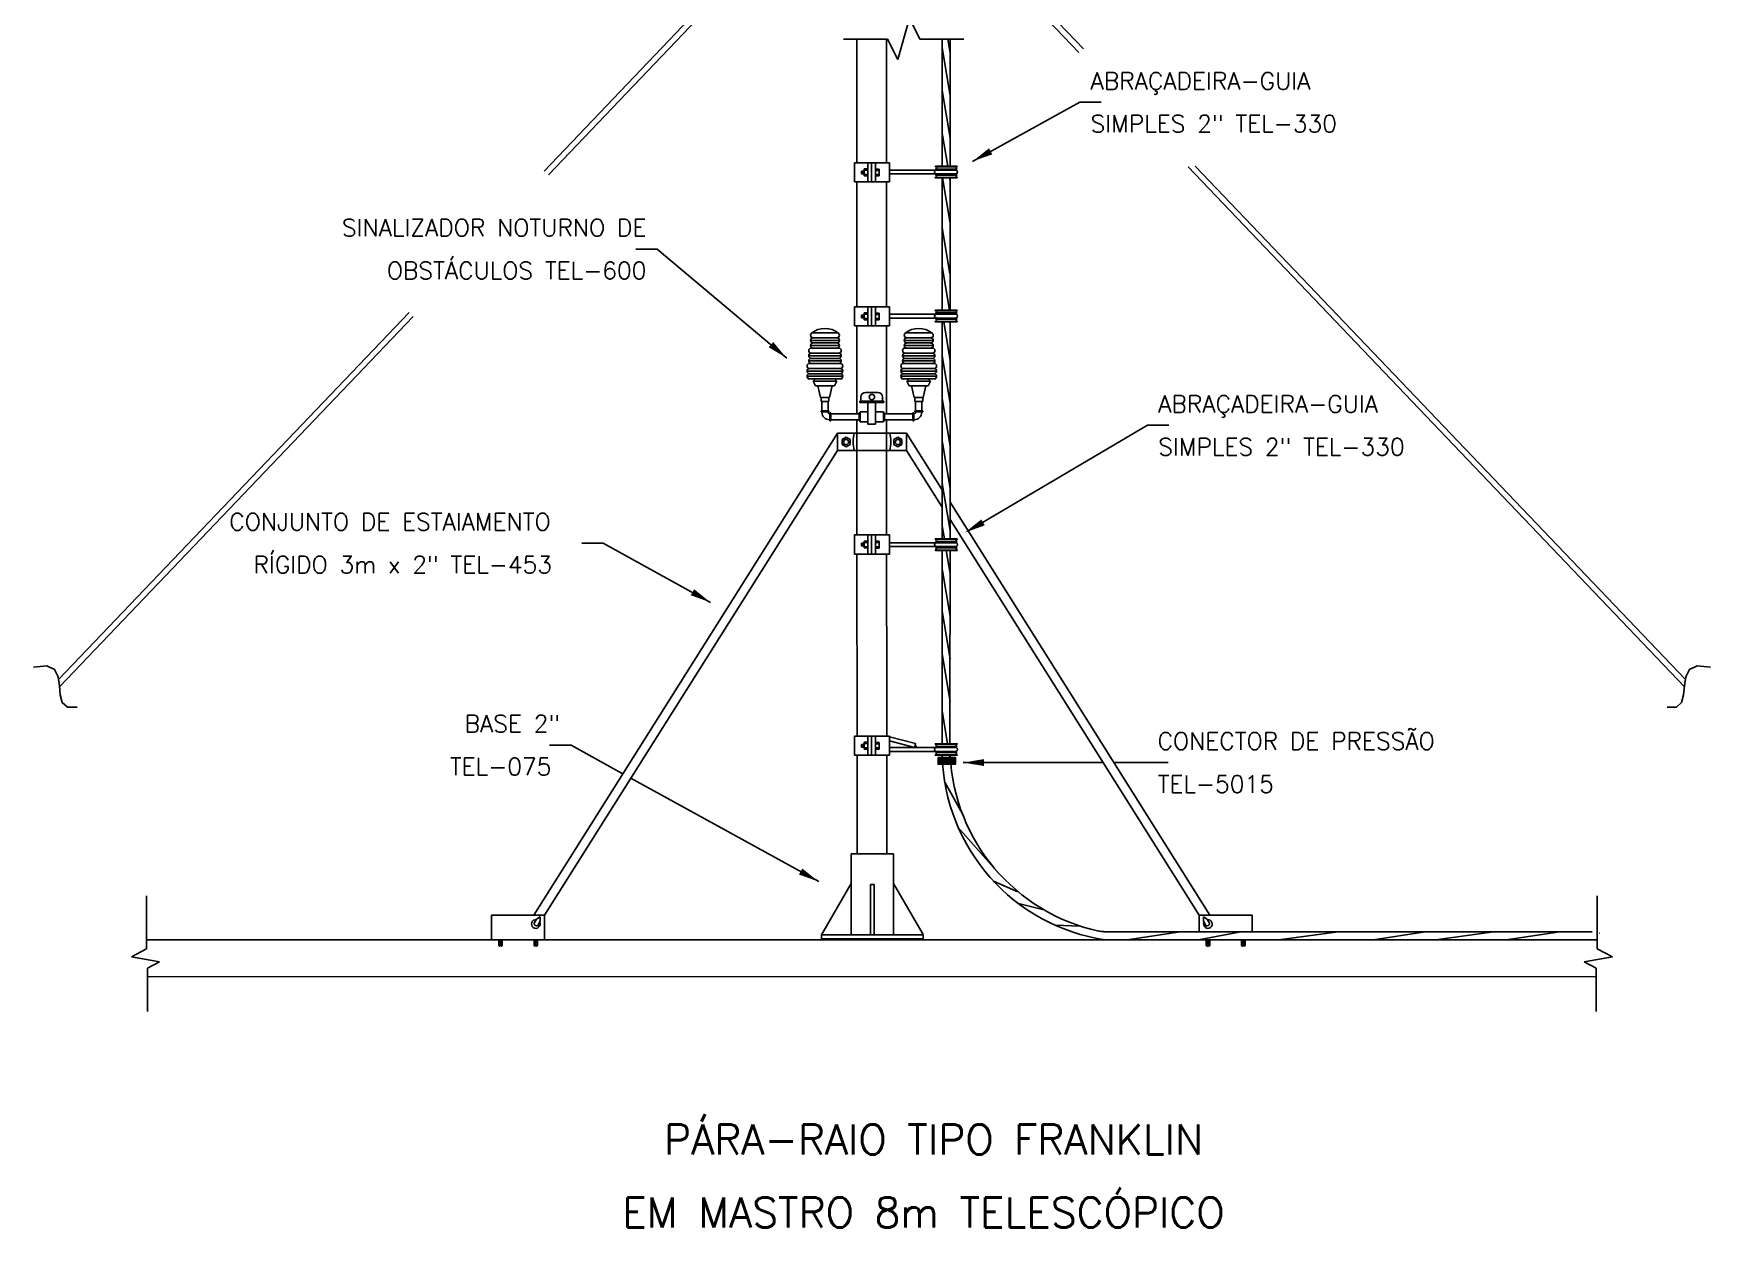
# Model space of a CAD drawing. Header units: millimetres. Extents: x -6197.3 to -6177.7, y -4738.3 to -4715.2.
# Drawn here: x -6197.28 to -6177.73, y -4738.25 to -4724.34 of the extents above; entities that cross this region are included whole.
import ezdxf
from ezdxf.enums import TextEntityAlignment as Align

# ---------------------------------------------------------------- set-up
doc = ezdxf.new("R2010")
doc.units = ezdxf.units.MM
doc.header["$LTSCALE"] = 10
doc.layers.add('Termotécnica', color=7, linetype='Continuous')
doc.styles.add('r140', font='romans.shx')
doc.styles.add('r80', font='romans.shx')

# ---------------------------------------------------------------- blocks, each defined once
blk = doc.blocks.new('*X11')
at = {"color": 0, "linetype": 'ByBlock'}
for p, q in [((387.028, 152.597), (387.028, 152.67)), ((387.041, 152.597), (387.041, 152.67)), ((387.053, 152.597), (387.053, 152.67)), ((387.066, 152.597), (387.066, 152.67)), ((387.078, 152.597), (387.078, 152.67))]:
    blk.add_line(p, q, dxfattribs=at)
blk = doc.blocks.new('*X10')
at = {"color": 0, "linetype": 'ByBlock'}
for p, q in [((387.028, 152.597), (387.028, 152.67)), ((387.041, 152.597), (387.041, 152.67)), ((387.053, 152.597), (387.053, 152.67)), ((387.066, 152.597), (387.066, 152.67)), ((387.078, 152.597), (387.078, 152.67))]:
    blk.add_line(p, q, dxfattribs=at)
blk = doc.blocks.new('*X8')
at = {"color": 0}
for p, q in [((181.767, 175.738), (181.784, 175.755)), ((181.767, 175.72), (181.785, 175.738)), ((181.767, 175.703), (181.786, 175.722)), ((181.768, 175.757), (181.773, 175.762)), ((181.775, 175.693), (181.785, 175.703))]:
    blk.add_line(p, q, dxfattribs=at)
blk = doc.blocks.new('*X7')
at = {"color": 0}
for p, q in [((181.767, 175.738), (181.784, 175.755)), ((181.767, 175.72), (181.785, 175.738)), ((181.767, 175.703), (181.786, 175.722)), ((181.768, 175.757), (181.773, 175.762)), ((181.775, 175.693), (181.785, 175.703))]:
    blk.add_line(p, q, dxfattribs=at)
blk = doc.blocks.new('*X5')
at = {"color": 0}
for p, q in [((181.767, 175.738), (181.784, 175.755)), ((181.767, 175.72), (181.785, 175.738)), ((181.767, 175.703), (181.786, 175.722)), ((181.768, 175.757), (181.773, 175.762)), ((181.775, 175.693), (181.785, 175.703))]:
    blk.add_line(p, q, dxfattribs=at)
blk = doc.blocks.new('*X4')
at = {"color": 0}
for p, q in [((181.767, 175.738), (181.784, 175.755)), ((181.767, 175.72), (181.785, 175.738)), ((181.767, 175.703), (181.786, 175.722)), ((181.768, 175.757), (181.773, 175.762)), ((181.775, 175.693), (181.785, 175.703))]:
    blk.add_line(p, q, dxfattribs=at)
blk = doc.blocks.new('*X3')
at = {"color": 0, "linetype": 'ByBlock'}
for p, q in [((387.028, 152.597), (387.028, 152.67)), ((387.041, 152.597), (387.041, 152.67)), ((387.053, 152.597), (387.053, 152.67)), ((387.066, 152.597), (387.066, 152.67)), ((387.078, 152.597), (387.078, 152.67))]:
    blk.add_line(p, q, dxfattribs=at)
blk = doc.blocks.new('*X1')
at = {"color": 0, "linetype": 'ByBlock'}
for p, q in [((387.028, 152.597), (387.028, 152.67)), ((387.041, 152.597), (387.041, 152.67)), ((387.053, 152.597), (387.053, 152.67)), ((387.066, 152.597), (387.066, 152.67)), ((387.078, 152.597), (387.078, 152.67))]:
    blk.add_line(p, q, dxfattribs=at)

msp = doc.modelspace()

# ---------------------------------------------------------------- linework, layer by layer
at = {"layer": 'Termotécnica', "color": 1}
for p, q in [((-6187.911, -4722.365), (-6191.33, -4725.944)), ((-6187.911, -4722.461), (-6191.279, -4725.987)), ((-6186.596, -4722.897), (-6185.044, -4724.521)), ((-6186.596, -4722.994), (-6185.097, -4724.563)), ((-6187.207, -4724.644), (-6187.072, -4724.162)), ((-6186.95, -4724.406), (-6187.072, -4724.162)), ((-6187.84, -4724.406), (-6187.326, -4724.406)), ((-6187.326, -4724.406), (-6187.207, -4724.644)), ((-6186.436, -4724.406), (-6186.95, -4724.406)), ((-6183.824, -4725.895), (-6178.038, -4731.952)), ((-6183.739, -4725.888), (-6178.025, -4731.868)), ((-6192.904, -4727.592), (-6196.99, -4731.868)), ((-6192.856, -4727.637), (-6196.978, -4731.952))]:
    msp.add_line(p, q, dxfattribs=at)
at = {"layer": 'Termotécnica', "color": 3, "linetype": 'ByBlock', "ltscale": 5}
for p, q in [((-6187.683, -4724.406), (-6187.683, -4725.847)), ((-6187.338, -4724.406), (-6187.337, -4725.847)), ((-6187.683, -4726.071), (-6187.683, -4727.525)), ((-6187.337, -4726.071), (-6187.337, -4727.525)), ((-6187.683, -4727.749), (-6187.683, -4728.771)), ((-6187.337, -4727.748), (-6187.337, -4728.771)), ((-6187.683, -4728.842), (-6187.683, -4730.183)), ((-6187.337, -4728.842), (-6187.337, -4730.183)), ((-6187.337, -4730.003), (-6187.337, -4730.14)), ((-6187.683, -4730.407), (-6187.682, -4732.527)), ((-6187.337, -4730.407), (-6187.337, -4730.454)), ((-6187.337, -4730.407), (-6187.336, -4732.09)), ((-6187.336, -4732.09), (-6187.336, -4732.527)), ((-6187.682, -4732.75), (-6187.682, -4733.899)), ((-6187.336, -4732.75), (-6187.335, -4733.899))]:
    msp.add_line(p, q, dxfattribs=at)
at = {"layer": 'Termotécnica', "color": 2, "linetype": 'ByBlock', "ltscale": 5}
for p, q in [((-6186.688, -4724.406), (-6186.688, -4725.888)), ((-6186.688, -4726.022), (-6186.688, -4727.566)), ((-6186.688, -4727.7), (-6186.688, -4728.188)), ((-6184.807, -4734.806), (-6179.112, -4734.806))]:
    msp.add_line(p, q, dxfattribs=at)
at = {"layer": 'Termotécnica', "color": 1, "ltscale": 5}
for p, q in [((-6186.624, -4724.406), (-6186.598, -4724.565)), ((-6186.688, -4724.509), (-6186.598, -4725.062)), ((-6186.688, -4725.006), (-6186.598, -4725.558)), ((-6186.688, -4725.502), (-6186.625, -4725.888)), ((-6187.629, -4725.944), (-6187.63, -4725.976)), ((-6187.63, -4725.976), (-6187.63, -4725.944)), ((-6187.63, -4725.944), (-6187.605, -4725.944)), ((-6187.63, -4725.976), (-6187.597, -4725.976)), ((-6187.597, -4725.976), (-6187.63, -4725.976)), ((-6187.597, -4725.944), (-6187.629, -4725.944)), ((-6187.624, -4725.944), (-6187.624, -4725.976)), ((-6187.618, -4725.944), (-6187.618, -4725.976)), ((-6187.613, -4725.944), (-6187.613, -4725.976)), ((-6187.607, -4725.944), (-6187.607, -4725.976)), ((-6187.605, -4725.944), (-6187.597, -4725.944)), ((-6187.603, -4725.944), (-6187.603, -4725.976)), ((-6187.603, -4725.944), (-6187.603, -4725.976)), ((-6187.559, -4725.919), (-6187.597, -4725.919)), ((-6187.597, -4725.919), (-6187.597, -4725.999)), ((-6187.558, -4725.935), (-6187.597, -4725.935)), ((-6187.558, -4725.984), (-6187.597, -4725.984)), ((-6187.558, -4725.984), (-6187.597, -4725.984)), ((-6187.597, -4725.999), (-6187.558, -4725.999)), ((-6187.468, -4725.921), (-6187.426, -4725.921)), ((-6187.468, -4725.921), (-6187.426, -4725.921)), ((-6187.426, -4725.936), (-6187.468, -4725.936)), ((-6187.468, -4725.936), (-6187.426, -4725.936)), ((-6187.426, -4725.984), (-6187.468, -4725.984)), ((-6187.468, -4725.984), (-6187.426, -4725.984)), ((-6187.426, -4726), (-6187.468, -4726)), ((-6187.426, -4726), (-6187.468, -4726)), ((-6187.426, -4725.921), (-6187.426, -4726)), ((-6187.426, -4725.921), (-6187.426, -4726)), ((-6186.767, -4725.893), (-6186.517, -4725.893)), ((-6186.767, -4726.018), (-6186.517, -4726.018)), ((-6186.684, -4726.022), (-6186.598, -4726.55)), ((-6186.603, -4726.022), (-6186.598, -4726.054)), ((-6186.688, -4726.607), (-6186.601, -4727.136)), ((-6186.688, -4727.054), (-6186.604, -4727.566)), ((-6186.767, -4727.571), (-6186.517, -4727.571)), ((-6187.63, -4727.621), (-6187.605, -4727.621)), ((-6187.63, -4727.654), (-6187.63, -4727.621)), ((-6187.629, -4727.621), (-6187.63, -4727.654)), ((-6187.597, -4727.654), (-6187.63, -4727.654)), ((-6187.63, -4727.654), (-6187.597, -4727.654)), ((-6187.597, -4727.621), (-6187.629, -4727.621)), ((-6187.624, -4727.621), (-6187.624, -4727.654)), ((-6187.618, -4727.621), (-6187.618, -4727.654)), ((-6187.613, -4727.621), (-6187.613, -4727.654)), ((-6187.607, -4727.621), (-6187.607, -4727.654)), ((-6187.605, -4727.621), (-6187.597, -4727.621)), ((-6187.603, -4727.622), (-6187.603, -4727.654)), ((-6187.603, -4727.622), (-6187.603, -4727.654)), ((-6187.597, -4727.597), (-6187.597, -4727.677)), ((-6187.559, -4727.597), (-6187.597, -4727.597)), ((-6187.558, -4727.613), (-6187.597, -4727.613)), ((-6187.558, -4727.661), (-6187.597, -4727.661)), ((-6187.558, -4727.661), (-6187.597, -4727.661)), ((-6187.597, -4727.677), (-6187.558, -4727.677)), ((-6187.468, -4727.598), (-6187.426, -4727.598)), ((-6187.468, -4727.598), (-6187.426, -4727.598)), ((-6187.468, -4727.614), (-6187.426, -4727.614)), ((-6187.426, -4727.614), (-6187.468, -4727.614)), ((-6187.468, -4727.662), (-6187.426, -4727.662)), ((-6187.426, -4727.662), (-6187.468, -4727.662)), ((-6187.426, -4727.678), (-6187.468, -4727.678)), ((-6187.426, -4727.678), (-6187.468, -4727.678)), ((-6187.426, -4727.598), (-6187.426, -4727.678)), ((-6187.426, -4727.598), (-6187.426, -4727.678)), ((-6186.767, -4727.696), (-6186.517, -4727.696)), ((-6186.672, -4727.7), (-6186.598, -4728.152)), ((-6187.886, -4727.917), (-6188.225, -4727.917)), ((-6188.195, -4727.827), (-6187.916, -4727.827)), ((-6188.195, -4727.887), (-6187.916, -4727.887)), ((-6188.195, -4727.946), (-6187.916, -4727.946)), ((-6187.132, -4727.917), (-6186.794, -4727.917)), ((-6186.824, -4727.828), (-6187.102, -4727.828)), ((-6186.824, -4727.887), (-6187.102, -4727.887)), ((-6186.824, -4727.947), (-6187.102, -4727.947)), ((-6187.867, -4728.096), (-6188.245, -4728.096)), ((-6187.867, -4728.155), (-6188.245, -4728.155)), ((-6187.886, -4727.976), (-6188.225, -4727.976)), ((-6188.215, -4728.006), (-6187.896, -4728.006)), ((-6188.215, -4728.066), (-6187.896, -4728.066)), ((-6188.215, -4728.126), (-6187.896, -4728.126)), ((-6187.152, -4728.096), (-6186.774, -4728.096)), ((-6187.152, -4728.156), (-6186.774, -4728.156)), ((-6187.132, -4727.977), (-6186.794, -4727.977)), ((-6186.804, -4728.006), (-6187.122, -4728.006)), ((-6186.804, -4728.066), (-6187.122, -4728.066)), ((-6186.804, -4728.126), (-6187.122, -4728.126)), ((-6186.688, -4728.096), (-6186.598, -4728.648)), ((-6187.847, -4728.275), (-6188.265, -4728.275)), ((-6187.847, -4728.334), (-6188.265, -4728.334)), ((-6188.235, -4728.185), (-6187.877, -4728.185)), ((-6188.235, -4728.245), (-6187.877, -4728.245)), ((-6188.235, -4728.305), (-6187.877, -4728.305)), ((-6187.172, -4728.275), (-6186.755, -4728.275)), ((-6187.172, -4728.334), (-6186.755, -4728.334)), ((-6186.784, -4728.185), (-6187.142, -4728.185)), ((-6186.784, -4728.245), (-6187.142, -4728.245)), ((-6186.784, -4728.305), (-6187.142, -4728.305)), ((-6186.688, -4728.592), (-6186.598, -4729.144)), ((-6186.688, -4729.088), (-6186.598, -4729.64)), ((-6186.688, -4729.584), (-6186.598, -4730.133)), ((-6186.689, -4730.077), (-6186.664, -4730.229)), ((-6187.63, -4730.28), (-6187.605, -4730.28)), ((-6187.63, -4730.312), (-6187.63, -4730.28)), ((-6187.629, -4730.28), (-6187.63, -4730.312)), ((-6187.597, -4730.28), (-6187.629, -4730.28)), ((-6187.624, -4730.28), (-6187.624, -4730.312)), ((-6187.618, -4730.28), (-6187.618, -4730.312)), ((-6187.613, -4730.28), (-6187.613, -4730.312)), ((-6187.607, -4730.28), (-6187.607, -4730.312)), ((-6187.605, -4730.28), (-6187.597, -4730.28)), ((-6187.603, -4730.28), (-6187.603, -4730.312)), ((-6187.603, -4730.28), (-6187.603, -4730.312)), ((-6187.597, -4730.255), (-6187.597, -4730.335)), ((-6187.559, -4730.256), (-6187.597, -4730.256)), ((-6187.558, -4730.271), (-6187.597, -4730.271)), ((-6187.468, -4730.257), (-6187.426, -4730.257)), ((-6187.468, -4730.257), (-6187.426, -4730.257)), ((-6187.468, -4730.272), (-6187.426, -4730.272)), ((-6187.426, -4730.272), (-6187.468, -4730.272)), ((-6187.426, -4730.257), (-6187.426, -4730.336)), ((-6187.426, -4730.257), (-6187.426, -4730.336)), ((-6186.767, -4730.234), (-6186.517, -4730.234)), ((-6187.597, -4730.312), (-6187.63, -4730.312)), ((-6187.63, -4730.312), (-6187.597, -4730.312)), ((-6187.558, -4730.32), (-6187.597, -4730.32)), ((-6187.558, -4730.32), (-6187.597, -4730.32)), ((-6187.597, -4730.335), (-6187.558, -4730.335)), ((-6187.468, -4730.32), (-6187.426, -4730.32)), ((-6187.426, -4730.32), (-6187.468, -4730.32)), ((-6187.426, -4730.336), (-6187.468, -4730.336)), ((-6187.426, -4730.336), (-6187.468, -4730.336)), ((-6186.767, -4730.359), (-6186.517, -4730.359)), ((-6186.642, -4730.363), (-6186.598, -4730.633)), ((-6186.688, -4730.577), (-6186.598, -4731.129)), ((-6186.688, -4731.073), (-6186.598, -4731.625)), ((-6186.688, -4731.569), (-6186.598, -4732.122)), ((-6186.689, -4732.231), (-6186.626, -4732.616)), ((-6187.629, -4732.623), (-6187.63, -4732.656)), ((-6187.63, -4732.656), (-6187.63, -4732.623)), ((-6187.63, -4732.623), (-6187.605, -4732.623)), ((-6187.597, -4732.623), (-6187.629, -4732.623)), ((-6187.624, -4732.623), (-6187.624, -4732.656)), ((-6187.618, -4732.623), (-6187.618, -4732.656)), ((-6187.613, -4732.623), (-6187.613, -4732.656)), ((-6187.607, -4732.623), (-6187.607, -4732.656)), ((-6187.605, -4732.623), (-6187.597, -4732.623)), ((-6187.603, -4732.623), (-6187.603, -4732.656)), ((-6187.603, -4732.623), (-6187.603, -4732.656)), ((-6187.559, -4732.599), (-6187.597, -4732.599)), ((-6187.597, -4732.599), (-6187.597, -4732.679)), ((-6187.558, -4732.614), (-6187.597, -4732.614)), ((-6187.468, -4732.6), (-6187.426, -4732.6)), ((-6187.468, -4732.6), (-6187.426, -4732.6)), ((-6187.426, -4732.616), (-6187.468, -4732.616)), ((-6187.468, -4732.616), (-6187.426, -4732.616)), ((-6187.426, -4732.6), (-6187.426, -4732.679)), ((-6187.426, -4732.6), (-6187.426, -4732.679)), ((-6186.767, -4732.621), (-6186.517, -4732.621)), ((-6187.63, -4732.656), (-6187.597, -4732.656)), ((-6187.597, -4732.656), (-6187.63, -4732.656)), ((-6187.558, -4732.663), (-6187.597, -4732.663)), ((-6187.558, -4732.663), (-6187.597, -4732.663)), ((-6187.597, -4732.679), (-6187.558, -4732.679)), ((-6187.426, -4732.664), (-6187.468, -4732.664)), ((-6187.468, -4732.664), (-6187.426, -4732.664)), ((-6187.426, -4732.679), (-6187.468, -4732.679)), ((-6187.426, -4732.679), (-6187.468, -4732.679)), ((-6186.767, -4732.746), (-6186.517, -4732.746)), ((-6186.604, -4732.75), (-6186.592, -4732.824)), ((-6195.962, -4734.387), (-6195.962, -4735.004)), ((-6179.056, -4734.387), (-6179.056, -4735.004)), ((-6191.449, -4734.716), (-6191.417, -4734.66)), ((-6191.375, -4734.682), (-6191.407, -4734.74)), ((-6183.643, -4734.682), (-6183.611, -4734.74)), ((-6183.569, -4734.716), (-6183.601, -4734.66)), ((-6195.99, -4734.824), (-6195.993, -4734.824)), ((-6191.859, -4734.9), (-6191.859, -4734.962)), ((-6191.854, -4734.9), (-6191.854, -4734.962)), ((-6191.827, -4734.901), (-6191.848, -4734.9)), ((-6191.846, -4734.906), (-6191.848, -4734.9)), ((-6191.848, -4734.911), (-6191.846, -4734.906)), ((-6191.847, -4734.917), (-6191.848, -4734.911)), ((-6191.848, -4734.921), (-6191.847, -4734.917)), ((-6191.846, -4734.927), (-6191.848, -4734.921)), ((-6191.848, -4734.931), (-6191.846, -4734.927)), ((-6191.845, -4734.937), (-6191.848, -4734.931)), ((-6191.848, -4734.942), (-6191.845, -4734.937)), ((-6191.845, -4734.948), (-6191.848, -4734.942)), ((-6191.848, -4734.952), (-6191.845, -4734.948)), ((-6191.846, -4734.958), (-6191.848, -4734.952)), ((-6191.848, -4734.962), (-6191.846, -4734.958)), ((-6191.843, -4734.969), (-6191.848, -4734.962)), ((-6191.838, -4734.973), (-6191.843, -4734.969)), ((-6191.838, -4734.973), (-6191.833, -4734.969)), ((-6191.828, -4734.962), (-6191.833, -4734.969)), ((-6191.827, -4734.932), (-6191.831, -4734.937)), ((-6191.831, -4734.937), (-6191.828, -4734.942)), ((-6191.828, -4734.942), (-6191.831, -4734.948)), ((-6191.831, -4734.948), (-6191.827, -4734.952)), ((-6191.827, -4734.952), (-6191.831, -4734.958)), ((-6191.831, -4734.958), (-6191.828, -4734.962)), ((-6191.828, -4734.901), (-6191.83, -4734.906)), ((-6191.83, -4734.906), (-6191.828, -4734.911)), ((-6191.828, -4734.911), (-6191.83, -4734.917)), ((-6191.83, -4734.917), (-6191.827, -4734.921)), ((-6191.827, -4734.921), (-6191.83, -4734.928)), ((-6191.83, -4734.928), (-6191.827, -4734.932)), ((-6191.825, -4734.901), (-6191.828, -4734.901)), ((-6191.823, -4734.901), (-6191.823, -4734.962)), ((-6191.818, -4734.901), (-6191.818, -4734.962)), ((-6191.447, -4734.901), (-6191.447, -4734.963)), ((-6191.442, -4734.901), (-6191.442, -4734.963)), ((-6191.434, -4734.906), (-6191.437, -4734.901)), ((-6191.437, -4734.911), (-6191.434, -4734.906)), ((-6191.435, -4734.918), (-6191.437, -4734.911)), ((-6191.437, -4734.922), (-6191.435, -4734.918)), ((-6191.434, -4734.927), (-6191.437, -4734.922)), ((-6191.437, -4734.932), (-6191.434, -4734.927)), ((-6191.434, -4734.938), (-6191.437, -4734.932)), ((-6191.437, -4734.942), (-6191.434, -4734.938)), ((-6191.434, -4734.949), (-6191.437, -4734.942)), ((-6191.437, -4734.953), (-6191.434, -4734.949)), ((-6191.434, -4734.959), (-6191.437, -4734.953)), ((-6191.437, -4734.963), (-6191.434, -4734.959)), ((-6191.431, -4734.969), (-6191.437, -4734.963)), ((-6191.416, -4734.901), (-6191.436, -4734.901)), ((-6191.427, -4734.973), (-6191.431, -4734.969)), ((-6191.427, -4734.973), (-6191.421, -4734.969)), ((-6191.416, -4734.963), (-6191.421, -4734.969)), ((-6191.416, -4734.932), (-6191.419, -4734.938)), ((-6191.419, -4734.938), (-6191.416, -4734.942)), ((-6191.416, -4734.942), (-6191.419, -4734.949)), ((-6191.419, -4734.949), (-6191.416, -4734.953)), ((-6191.416, -4734.953), (-6191.419, -4734.958)), ((-6191.419, -4734.958), (-6191.416, -4734.963)), ((-6191.416, -4734.901), (-6191.418, -4734.907)), ((-6191.418, -4734.907), (-6191.416, -4734.911)), ((-6191.416, -4734.911), (-6191.418, -4734.918)), ((-6191.418, -4734.918), (-6191.416, -4734.922)), ((-6191.416, -4734.922), (-6191.418, -4734.929)), ((-6191.418, -4734.929), (-6191.416, -4734.932)), ((-6191.413, -4734.901), (-6191.416, -4734.901)), ((-6191.411, -4734.901), (-6191.411, -4734.963)), ((-6191.406, -4734.901), (-6191.406, -4734.963)), ((-6184.535, -4734.901), (-6183.916, -4734.806)), ((-6183.703, -4734.901), (-6183.208, -4734.806)), ((-6183.612, -4734.901), (-6183.612, -4734.963)), ((-6183.607, -4734.901), (-6183.607, -4734.963)), ((-6183.605, -4734.901), (-6183.602, -4734.901)), ((-6183.602, -4734.901), (-6183.581, -4734.901)), ((-6183.602, -4734.901), (-6183.599, -4734.907)), ((-6183.599, -4734.907), (-6183.602, -4734.911)), ((-6183.602, -4734.911), (-6183.599, -4734.918)), ((-6183.599, -4734.918), (-6183.602, -4734.922)), ((-6183.602, -4734.922), (-6183.599, -4734.929)), ((-6183.599, -4734.929), (-6183.602, -4734.932)), ((-6183.602, -4734.932), (-6183.599, -4734.938)), ((-6183.599, -4734.938), (-6183.602, -4734.942)), ((-6183.602, -4734.942), (-6183.599, -4734.949)), ((-6183.599, -4734.949), (-6183.602, -4734.953)), ((-6183.602, -4734.953), (-6183.599, -4734.958)), ((-6183.599, -4734.958), (-6183.602, -4734.963)), ((-6183.602, -4734.963), (-6183.597, -4734.969)), ((-6183.591, -4734.973), (-6183.597, -4734.969)), ((-6183.591, -4734.973), (-6183.586, -4734.969)), ((-6183.586, -4734.969), (-6183.581, -4734.963)), ((-6183.584, -4734.906), (-6183.581, -4734.901)), ((-6183.581, -4734.911), (-6183.584, -4734.906)), ((-6183.584, -4734.927), (-6183.581, -4734.922)), ((-6183.581, -4734.932), (-6183.584, -4734.927)), ((-6183.584, -4734.938), (-6183.581, -4734.932)), ((-6183.581, -4734.942), (-6183.584, -4734.938)), ((-6183.584, -4734.949), (-6183.581, -4734.942)), ((-6183.581, -4734.953), (-6183.584, -4734.949)), ((-6183.583, -4734.918), (-6183.581, -4734.911)), ((-6183.581, -4734.922), (-6183.583, -4734.918)), ((-6183.583, -4734.959), (-6183.581, -4734.953)), ((-6183.581, -4734.963), (-6183.583, -4734.959)), ((-6183.576, -4734.901), (-6183.576, -4734.963)), ((-6183.571, -4734.901), (-6183.571, -4734.963)), ((-6183.2, -4734.901), (-6183.2, -4734.962)), ((-6183.195, -4734.901), (-6183.195, -4734.962)), ((-6183.193, -4734.901), (-6183.19, -4734.901)), ((-6183.19, -4734.901), (-6183.188, -4734.906)), ((-6183.19, -4734.901), (-6183.17, -4734.9)), ((-6183.188, -4734.906), (-6183.19, -4734.911)), ((-6183.19, -4734.911), (-6183.188, -4734.917)), ((-6183.188, -4734.917), (-6183.19, -4734.921)), ((-6183.19, -4734.921), (-6183.188, -4734.928)), ((-6183.188, -4734.928), (-6183.19, -4734.932)), ((-6183.19, -4734.932), (-6183.187, -4734.937)), ((-6183.187, -4734.937), (-6183.19, -4734.942)), ((-6183.19, -4734.942), (-6183.187, -4734.948)), ((-6183.187, -4734.948), (-6183.19, -4734.952)), ((-6183.19, -4734.952), (-6183.187, -4734.958)), ((-6183.187, -4734.958), (-6183.19, -4734.962)), ((-6183.19, -4734.962), (-6183.185, -4734.969)), ((-6183.18, -4734.973), (-6183.185, -4734.969)), ((-6183.18, -4734.973), (-6183.175, -4734.969)), ((-6183.175, -4734.969), (-6183.169, -4734.962)), ((-6183.173, -4734.937), (-6183.169, -4734.931)), ((-6183.169, -4734.942), (-6183.173, -4734.937)), ((-6183.173, -4734.948), (-6183.169, -4734.942)), ((-6183.169, -4734.952), (-6183.173, -4734.948)), ((-6183.172, -4734.906), (-6183.169, -4734.9)), ((-6183.169, -4734.911), (-6183.172, -4734.906)), ((-6183.172, -4734.927), (-6183.169, -4734.921)), ((-6183.169, -4734.931), (-6183.172, -4734.927)), ((-6183.172, -4734.958), (-6183.169, -4734.952)), ((-6183.169, -4734.962), (-6183.172, -4734.958)), ((-6183.171, -4734.917), (-6183.169, -4734.911)), ((-6183.169, -4734.921), (-6183.171, -4734.917)), ((-6183.164, -4734.9), (-6183.164, -4734.962)), ((-6183.159, -4734.9), (-6183.159, -4734.962)), ((-6182.766, -4734.901), (-6182.076, -4734.806)), ((-6181.661, -4734.901), (-6181.059, -4734.806)), ((-6180.935, -4734.901), (-6180.262, -4734.806)), ((-6180.114, -4734.901), (-6179.489, -4734.806)), ((-6179.028, -4734.824), (-6179.025, -4734.824)), ((-6195.962, -4735.004), (-6196.139, -4735.1)), ((-6196.139, -4735.1), (-6195.813, -4735.156)), ((-6195.813, -4735.156), (-6195.953, -4735.231)), ((-6178.878, -4735.1), (-6179.205, -4735.156)), ((-6179.205, -4735.156), (-6179.065, -4735.231)), ((-6179.056, -4735.004), (-6178.878, -4735.1)), ((-6195.953, -4735.231), (-6195.953, -4735.734)), ((-6179.065, -4735.231), (-6179.065, -4735.734))]:
    msp.add_line(p, q, dxfattribs=at)
at = {"layer": 'Termotécnica', "color": 2, "ltscale": 5}
for p, q in [((-6186.596, -4724.406), (-6186.596, -4725.888)), ((-6186.335, -4725.831), (-6185.085, -4725.143)), ((-6185.085, -4725.143), (-6184.835, -4725.143)), ((-6187.712, -4725.847), (-6187.712, -4726.071)), ((-6187.557, -4726.071), (-6187.557, -4725.847)), ((-6187.512, -4725.847), (-6187.512, -4726.071)), ((-6187.512, -4725.847), (-6187.512, -4726.071)), ((-6187.467, -4725.847), (-6187.467, -4726.071)), ((-6187.303, -4726.071), (-6187.303, -4725.847)), ((-6186.767, -4725.888), (-6186.517, -4725.888)), ((-6186.517, -4725.92), (-6186.767, -4725.92)), ((-6186.753, -4725.933), (-6186.767, -4725.92)), ((-6186.753, -4725.978), (-6186.767, -4725.991)), ((-6186.517, -4725.991), (-6186.767, -4725.991)), ((-6186.753, -4725.933), (-6186.531, -4725.933)), ((-6186.753, -4725.978), (-6186.531, -4725.978)), ((-6186.53, -4725.933), (-6186.517, -4725.92)), ((-6186.53, -4725.978), (-6186.517, -4725.991)), ((-6186.767, -4726.022), (-6186.517, -4726.022)), ((-6186.596, -4726.022), (-6186.596, -4727.566)), ((-6190.011, -4726.853), (-6190.261, -4726.853)), ((-6188.502, -4728.123), (-6190.011, -4726.853)), ((-6187.712, -4727.525), (-6187.712, -4727.749)), ((-6187.557, -4727.749), (-6187.557, -4727.525)), ((-6187.512, -4727.525), (-6187.512, -4727.749)), ((-6187.512, -4727.525), (-6187.512, -4727.749)), ((-6187.467, -4727.525), (-6187.467, -4727.749)), ((-6187.303, -4727.748), (-6187.303, -4727.525)), ((-6186.767, -4727.566), (-6186.517, -4727.566)), ((-6186.753, -4727.611), (-6186.767, -4727.597)), ((-6186.517, -4727.597), (-6186.767, -4727.597)), ((-6186.753, -4727.656), (-6186.767, -4727.669)), ((-6186.517, -4727.669), (-6186.767, -4727.669)), ((-6186.767, -4727.7), (-6186.517, -4727.7)), ((-6186.753, -4727.611), (-6186.531, -4727.611)), ((-6186.753, -4727.656), (-6186.531, -4727.655)), ((-6186.597, -4727.7), (-6186.598, -4728.188)), ((-6186.53, -4727.611), (-6186.517, -4727.597)), ((-6186.53, -4727.655), (-6186.517, -4727.669)), ((-6186.688, -4728.188), (-6186.689, -4729.821)), ((-6186.598, -4728.188), (-6186.598, -4729.955)), ((-6188.255, -4728.364), (-6187.857, -4728.364)), ((-6188.193, -4728.392), (-6188.165, -4728.364)), ((-6188.193, -4728.392), (-6187.918, -4728.392)), ((-6188.165, -4728.447), (-6188.193, -4728.392)), ((-6188.165, -4728.447), (-6187.946, -4728.447)), ((-6188.138, -4728.447), (-6188.108, -4728.584)), ((-6187.973, -4728.447), (-6188.003, -4728.584)), ((-6187.918, -4728.392), (-6187.946, -4728.364)), ((-6187.946, -4728.447), (-6187.918, -4728.392)), ((-6187.439, -4728.522), (-6187.582, -4728.522)), ((-6186.764, -4728.364), (-6187.162, -4728.364)), ((-6187.101, -4728.392), (-6187.073, -4728.364)), ((-6186.826, -4728.392), (-6187.101, -4728.392)), ((-6187.073, -4728.447), (-6187.101, -4728.392)), ((-6186.853, -4728.447), (-6187.073, -4728.447)), ((-6187.046, -4728.447), (-6187.015, -4728.584)), ((-6186.881, -4728.447), (-6186.911, -4728.584)), ((-6186.826, -4728.392), (-6186.853, -4728.364)), ((-6186.853, -4728.447), (-6186.826, -4728.392)), ((-6188.108, -4728.584), (-6188.003, -4728.584)), ((-6188.102, -4728.628), (-6188.102, -4728.584)), ((-6188.102, -4728.628), (-6188.009, -4728.628)), ((-6188.102, -4728.738), (-6188.009, -4728.738)), ((-6188.102, -4728.738), (-6188.102, -4728.749)), ((-6188.091, -4728.628), (-6188.091, -4728.738)), ((-6188.02, -4728.628), (-6188.02, -4728.738)), ((-6188.009, -4728.628), (-6188.009, -4728.584)), ((-6188.009, -4728.738), (-6188.009, -4728.749)), ((-6187.371, -4728.626), (-6187.651, -4728.626)), ((-6187.651, -4728.642), (-6187.651, -4728.626)), ((-6187.371, -4728.642), (-6187.651, -4728.642)), ((-6187.637, -4728.626), (-6187.637, -4728.577)), ((-6187.555, -4728.891), (-6187.555, -4728.642)), ((-6187.467, -4728.891), (-6187.467, -4728.642)), ((-6187.385, -4728.626), (-6187.385, -4728.577)), ((-6187.371, -4728.642), (-6187.371, -4728.626)), ((-6186.911, -4728.584), (-6187.015, -4728.584)), ((-6187.01, -4728.628), (-6187.01, -4728.584)), ((-6186.917, -4728.628), (-6187.01, -4728.628)), ((-6187.01, -4728.738), (-6187.01, -4728.749)), ((-6186.917, -4728.738), (-6187.01, -4728.738)), ((-6186.999, -4728.628), (-6186.999, -4728.738)), ((-6186.928, -4728.628), (-6186.928, -4728.738)), ((-6186.917, -4728.628), (-6186.917, -4728.584)), ((-6186.917, -4728.738), (-6186.917, -4728.749)), ((-6188.009, -4728.749), (-6188.102, -4728.749)), ((-6188.091, -4728.749), (-6188.091, -4728.754)), ((-6188.02, -4728.754), (-6188.02, -4728.749)), ((-6188.003, -4728.771), (-6187.998, -4728.771)), ((-6188.003, -4728.842), (-6187.998, -4728.842)), ((-6187.998, -4728.853), (-6187.998, -4728.76)), ((-6187.987, -4728.76), (-6187.998, -4728.76)), ((-6187.987, -4728.853), (-6187.998, -4728.853)), ((-6187.987, -4728.76), (-6187.987, -4728.853)), ((-6187.658, -4728.771), (-6187.987, -4728.771)), ((-6187.658, -4728.842), (-6187.987, -4728.842)), ((-6187.658, -4728.76), (-6187.647, -4728.76)), ((-6187.658, -4728.76), (-6187.658, -4728.853)), ((-6187.658, -4728.853), (-6187.647, -4728.853)), ((-6187.647, -4728.749), (-6187.555, -4728.749)), ((-6187.647, -4728.749), (-6187.647, -4728.864)), ((-6187.647, -4728.864), (-6187.555, -4728.864)), ((-6187.555, -4728.891), (-6187.467, -4728.891)), ((-6187.467, -4728.749), (-6187.372, -4728.749)), ((-6187.467, -4728.864), (-6187.372, -4728.864)), ((-6187.372, -4728.749), (-6187.372, -4728.864)), ((-6187.372, -4728.76), (-6187.361, -4728.76)), ((-6187.372, -4728.853), (-6187.361, -4728.853)), ((-6187.361, -4728.76), (-6187.361, -4728.853)), ((-6187.361, -4728.771), (-6187.032, -4728.771)), ((-6187.361, -4728.842), (-6187.032, -4728.842)), ((-6187.032, -4728.76), (-6187.021, -4728.76)), ((-6187.032, -4728.76), (-6187.032, -4728.853)), ((-6187.032, -4728.853), (-6187.021, -4728.853)), ((-6187.021, -4728.853), (-6187.021, -4728.76)), ((-6187.015, -4728.771), (-6187.021, -4728.771)), ((-6187.015, -4728.842), (-6187.021, -4728.842)), ((-6187.01, -4728.749), (-6186.917, -4728.749)), ((-6186.999, -4728.754), (-6186.999, -4728.749)), ((-6186.928, -4728.749), (-6186.928, -4728.754)), ((-6186.391, -4730.139), (-6184.297, -4728.906)), ((-6184.297, -4728.906), (-6184.047, -4728.906)), ((-6186.689, -4729.821), (-6186.689, -4730.229)), ((-6186.598, -4729.955), (-6186.598, -4730.229)), ((-6190.64, -4730.28), (-6190.89, -4730.28)), ((-6189.39, -4730.969), (-6190.64, -4730.28)), ((-6187.712, -4730.183), (-6187.712, -4730.407)), ((-6187.557, -4730.407), (-6187.557, -4730.183)), ((-6187.512, -4730.183), (-6187.512, -4730.407)), ((-6187.512, -4730.183), (-6187.512, -4730.407)), ((-6187.467, -4730.183), (-6187.467, -4730.407)), ((-6187.303, -4730.407), (-6187.303, -4730.183)), ((-6186.767, -4730.229), (-6186.517, -4730.229)), ((-6186.753, -4730.274), (-6186.767, -4730.261)), ((-6186.517, -4730.261), (-6186.767, -4730.261)), ((-6186.753, -4730.274), (-6186.531, -4730.274)), ((-6186.53, -4730.274), (-6186.517, -4730.261)), ((-6186.753, -4730.319), (-6186.767, -4730.332)), ((-6186.517, -4730.332), (-6186.767, -4730.332)), ((-6186.767, -4730.363), (-6186.517, -4730.363)), ((-6186.753, -4730.319), (-6186.531, -4730.319)), ((-6186.689, -4730.363), (-6186.689, -4732.325)), ((-6186.598, -4730.363), (-6186.599, -4732.325)), ((-6186.53, -4730.319), (-6186.517, -4730.332)), ((-6186.689, -4732.325), (-6186.689, -4732.616)), ((-6186.599, -4732.325), (-6186.599, -4732.616)), ((-6191.016, -4732.632), (-6191.266, -4732.632)), ((-6190.419, -4732.961), (-6191.016, -4732.632)), ((-6187.712, -4732.527), (-6187.712, -4732.75)), ((-6187.557, -4732.75), (-6187.557, -4732.527)), ((-6187.512, -4732.527), (-6187.512, -4732.75)), ((-6187.512, -4732.527), (-6187.512, -4732.75)), ((-6187.467, -4732.527), (-6187.467, -4732.75)), ((-6187.303, -4732.75), (-6187.303, -4732.527)), ((-6187.002, -4732.615), (-6187.014, -4732.658)), ((-6186.767, -4732.616), (-6186.517, -4732.616)), ((-6186.517, -4732.647), (-6186.767, -4732.648)), ((-6186.753, -4732.661), (-6186.767, -4732.648)), ((-6186.53, -4732.661), (-6186.517, -4732.647)), ((-6186.753, -4732.706), (-6186.767, -4732.719)), ((-6186.517, -4732.719), (-6186.767, -4732.719)), ((-6186.767, -4732.75), (-6186.517, -4732.75)), ((-6186.753, -4732.661), (-6186.531, -4732.661)), ((-6186.753, -4732.706), (-6186.531, -4732.706)), ((-6186.53, -4732.706), (-6186.517, -4732.719)), ((-6186.444, -4732.836), (-6184.812, -4732.836)), ((-6184.685, -4732.836), (-6184.304, -4732.836)), ((-6184.304, -4732.836), (-6184.054, -4732.836)), ((-6188.129, -4734.222), (-6190.325, -4733.012)), ((-6187.524, -4734.256), (-6187.484, -4734.256)), ((-6187.524, -4734.841), (-6187.524, -4734.256)), ((-6187.484, -4734.256), (-6187.484, -4734.841)), ((-6186.91, -4734.841), (-6188.097, -4734.841))]:
    msp.add_line(p, q, dxfattribs=at)
at = {"layer": 'Termotécnica', "color": 3, "ltscale": 5}
for p, q in [((-6187.639, -4725.847), (-6187.712, -4725.847)), ((-6187.512, -4725.847), (-6187.648, -4725.847)), ((-6187.362, -4725.847), (-6187.512, -4725.847)), ((-6187.303, -4725.847), (-6187.362, -4725.847)), ((-6187.303, -4725.933), (-6186.753, -4725.933)), ((-6187.303, -4725.978), (-6186.753, -4725.978)), ((-6187.712, -4726.071), (-6187.639, -4726.071)), ((-6187.648, -4726.071), (-6187.512, -4726.071)), ((-6187.512, -4726.071), (-6187.362, -4726.071)), ((-6187.362, -4726.071), (-6187.303, -4726.071)), ((-6187.639, -4727.525), (-6187.712, -4727.525)), ((-6187.512, -4727.525), (-6187.648, -4727.525)), ((-6187.362, -4727.525), (-6187.512, -4727.525)), ((-6187.303, -4727.525), (-6187.362, -4727.525)), ((-6187.712, -4727.749), (-6187.639, -4727.749)), ((-6187.648, -4727.749), (-6187.512, -4727.749)), ((-6187.512, -4727.749), (-6187.362, -4727.748)), ((-6187.362, -4727.748), (-6187.303, -4727.748)), ((-6187.303, -4727.611), (-6186.753, -4727.611)), ((-6187.303, -4727.656), (-6186.753, -4727.656)), ((-6187.911, -4728.999), (-6191.449, -4734.613)), ((-6187.508, -4728.996), (-6187.911, -4728.996)), ((-6187.911, -4728.996), (-6187.91, -4729.198)), ((-6187.508, -4728.996), (-6187.104, -4728.996)), ((-6187.104, -4728.996), (-6187.105, -4729.198)), ((-6187.104, -4728.999), (-6186.688, -4729.659)), ((-6187.91, -4729.198), (-6191.323, -4734.613)), ((-6187.508, -4729.198), (-6187.91, -4729.198)), ((-6187.508, -4729.198), (-6187.105, -4729.198)), ((-6187.105, -4729.198), (-6186.689, -4729.859)), ((-6186.598, -4729.802), (-6183.569, -4734.613)), ((-6186.598, -4730.003), (-6183.695, -4734.613)), ((-6187.639, -4730.183), (-6187.712, -4730.183)), ((-6187.512, -4730.183), (-6187.648, -4730.183)), ((-6187.362, -4730.183), (-6187.512, -4730.183)), ((-6187.303, -4730.183), (-6187.362, -4730.183)), ((-6187.303, -4730.274), (-6186.753, -4730.274)), ((-6187.712, -4730.407), (-6187.639, -4730.407)), ((-6187.648, -4730.407), (-6187.512, -4730.407)), ((-6187.512, -4730.407), (-6187.362, -4730.407)), ((-6187.362, -4730.407), (-6187.303, -4730.407)), ((-6187.303, -4730.319), (-6186.753, -4730.319)), ((-6187.639, -4732.527), (-6187.712, -4732.527)), ((-6187.512, -4732.527), (-6187.648, -4732.527)), ((-6187.362, -4732.527), (-6187.512, -4732.527)), ((-6187.303, -4732.527), (-6187.362, -4732.527)), ((-6187.303, -4732.534), (-6187.002, -4732.615)), ((-6187.014, -4732.658), (-6187.303, -4732.583)), ((-6187.712, -4732.75), (-6187.639, -4732.75)), ((-6187.648, -4732.75), (-6187.512, -4732.75)), ((-6187.512, -4732.75), (-6187.362, -4732.75)), ((-6187.362, -4732.75), (-6187.303, -4732.75)), ((-6187.303, -4732.661), (-6186.753, -4732.661)), ((-6187.303, -4732.706), (-6186.753, -4732.706)), ((-6187.751, -4733.9), (-6187.257, -4733.899)), ((-6187.751, -4733.998), (-6187.751, -4733.9)), ((-6187.751, -4734.839), (-6187.751, -4733.998)), ((-6187.257, -4733.899), (-6187.257, -4733.998)), ((-6187.257, -4733.998), (-6187.256, -4734.839)), ((-6188.097, -4734.841), (-6187.751, -4734.246)), ((-6186.91, -4734.839), (-6187.257, -4734.246)), ((-6191.323, -4734.613), (-6191.941, -4734.612)), ((-6191.941, -4734.612), (-6191.941, -4734.901)), ((-6191.323, -4734.901), (-6191.323, -4734.613)), ((-6183.695, -4734.613), (-6183.077, -4734.612)), ((-6183.695, -4734.806), (-6183.695, -4734.613)), ((-6183.077, -4734.612), (-6183.077, -4734.806)), ((-6195.962, -4734.902), (-6179.056, -4734.899)), ((-6188.097, -4734.889), (-6188.097, -4734.841)), ((-6187.009, -4734.889), (-6188.097, -4734.889)), ((-6186.91, -4734.889), (-6187.009, -4734.889)), ((-6186.91, -4734.841), (-6186.91, -4734.889)), ((-6195.953, -4735.33), (-6179.065, -4735.327))]:
    msp.add_line(p, q, dxfattribs=at)
at = {"layer": 'Termotécnica', "color": 1, "linetype": 'ByBlock', "ltscale": 5}
for p, q in [((-6186.659, -4733.062), (-6186.453, -4733.434)), ((-6186.502, -4733.59), (-6186.028, -4734.126)), ((-6186.091, -4734.216), (-6185.806, -4734.34)), ((-6185.801, -4734.477), (-6185.503, -4734.551)), ((-6185.372, -4734.73), (-6185.081, -4734.741))]:
    msp.add_line(p, q, dxfattribs=at)
at = {"layer": 'Termotécnica', "color": 1, "ltscale": 5}
for points in [[(-6187.81, -4729.046), (-6187.762, -4729.073), (-6187.762, -4729.128), (-6187.809, -4729.155), (-6187.857, -4729.128), (-6187.857, -4729.073)], [(-6187.205, -4729.046), (-6187.253, -4729.073), (-6187.253, -4729.128), (-6187.206, -4729.155), (-6187.158, -4729.128), (-6187.158, -4729.073)]]:
    msp.add_lwpolyline(points, close=True, dxfattribs=at)
at = {"layer": 'Termotécnica', "color": 1}
for points in [[(-6196.774, -4732.188), (-6196.886, -4732.188), (-6196.945, -4732.135), (-6196.969, -4732.046), (-6196.979, -4731.94), (-6196.995, -4731.836), (-6197.037, -4731.752), (-6197.126, -4731.708), (-6197.281, -4731.722)], [(-6178.241, -4732.188), (-6178.129, -4732.188), (-6178.071, -4732.135), (-6178.047, -4732.046), (-6178.036, -4731.94), (-6178.02, -4731.836), (-6177.978, -4731.752), (-6177.889, -4731.708), (-6177.735, -4731.722)]]:
    msp.add_lwpolyline(points, dxfattribs=at)
at = {"layer": 'Termotécnica', "color": 2, "ltscale": 5}
msp.add_lwpolyline([(-6186.738, -4732.778), (-6186.738, -4732.855), (-6186.535, -4732.855), (-6186.535, -4732.778)], close=True, dxfattribs=at)
at = {"layer": 'Termotécnica', "color": 1, "ltscale": 5}
for points in [[(-6191.417, -4734.66), (-6191.417, -4734.66), (-6191.376, -4734.634)], [(-6191.376, -4734.634), (-6191.375, -4734.683)], [(-6183.642, -4734.634), (-6183.643, -4734.683)], [(-6183.601, -4734.66), (-6183.6, -4734.66), (-6183.642, -4734.634)]]:
    msp.add_lwpolyline(points, dxfattribs=at)
for centre, radius in [((-6187.509, -4728.577), 0.0316), ((-6187.81, -4729.101), 0.0302), ((-6187.206, -4729.101), 0.0302)]:
    msp.add_circle(centre, radius, dxfattribs=at)
at = {"layer": 'Termotécnica', "color": 2, "ltscale": 5}
for centre, radius, start, end in [((-6186.756, -4725.955), 0.0225, 82.8835, 277.1335), ((-6186.768, -4725.891), 0.0025, 63.4435, 296.5736), ((-6186.768, -4725.906), 0.0135, 277.1335, 82.8835), ((-6186.768, -4726.004), 0.0135, 277.1335, 82.8835), ((-6186.533, -4725.955), 0.0224, 274.0868, 85.9302), ((-6186.515, -4725.906), 0.0135, 97.1335, 262.8835), ((-6186.515, -4726.004), 0.0135, 97.1335, 262.8835), ((-6186.516, -4725.891), 0.0025, 243.4435, 116.5736), ((-6186.768, -4726.02), 0.0025, 63.4435, 296.5736), ((-6186.516, -4726.02), 0.0025, 243.4435, 116.5736), ((-6186.768, -4727.568), 0.0025, 63.4435, 296.5736), ((-6186.768, -4727.584), 0.0135, 277.1335, 82.8835), ((-6186.515, -4727.584), 0.0135, 97.1335, 262.8835), ((-6186.516, -4727.568), 0.0025, 243.4435, 116.5736), ((-6186.756, -4727.633), 0.0225, 82.8835, 277.1335), ((-6186.768, -4727.698), 0.0025, 63.4435, 296.5736), ((-6186.768, -4727.682), 0.0135, 277.1335, 82.8835), ((-6186.533, -4727.633), 0.0224, 274.0868, 85.9302), ((-6186.515, -4727.682), 0.0135, 97.1335, 262.8835), ((-6186.516, -4727.698), 0.0025, 243.4435, 116.5736), ((-6187.582, -4728.577), 0.0549, 90, 180), ((-6187.439, -4728.577), 0.0549, 0, 90), ((-6188.003, -4728.754), 0.0878, 180, 270), ((-6188.003, -4728.754), 0.0165, 180, 270), ((-6187.015, -4728.754), 0.0165, 270, 0), ((-6187.015, -4728.754), 0.0878, 270, 0), ((-6186.756, -4730.296), 0.0225, 82.8835, 277.1335), ((-6186.768, -4730.232), 0.0025, 63.4435, 296.5736), ((-6186.768, -4730.247), 0.0135, 277.1335, 82.8835), ((-6186.533, -4730.296), 0.0224, 274.0868, 85.9302), ((-6186.515, -4730.247), 0.0135, 97.1335, 262.8835), ((-6186.516, -4730.231), 0.0025, 243.4435, 116.5736), ((-6186.768, -4730.361), 0.0025, 63.4435, 296.5736), ((-6186.768, -4730.345), 0.0135, 277.1335, 82.8835), ((-6186.515, -4730.345), 0.0135, 97.1335, 262.8835), ((-6186.516, -4730.361), 0.0025, 243.4435, 116.5736), ((-6186.768, -4732.619), 0.0025, 63.4435, 296.5736), ((-6186.768, -4732.634), 0.0135, 277.1335, 82.8835), ((-6186.515, -4732.634), 0.0135, 97.1335, 262.8835), ((-6186.516, -4732.618), 0.0025, 243.4435, 116.5736), ((-6186.756, -4732.683), 0.0225, 82.8835, 277.1335), ((-6186.768, -4732.748), 0.0025, 63.4435, 296.5736), ((-6186.768, -4732.732), 0.0135, 277.1335, 82.8835), ((-6184.462, -4732.696), 2.228, 181.3832, 261.6478), ((-6184.394, -4732.645), 2.205, 182.7291, 257.6572), ((-6186.533, -4732.683), 0.0224, 274.0868, 85.9302), ((-6186.515, -4732.732), 0.0135, 97.1335, 262.8835), ((-6186.516, -4732.748), 0.0025, 243.4435, 116.5736), ((-6184.807, -4734.531), 0.274, 257.6572, 270)]:
    msp.add_arc(centre, radius, start, end, dxfattribs=at)
at = {"layer": 'Termotécnica', "color": 1, "ltscale": 5}
for centre, radius, start, end in [((-6188.195, -4727.857), 0.0298, 90, 270), ((-6188.195, -4727.917), 0.0298, 90, 270), ((-6188.195, -4727.976), 0.0298, 90, 270), ((-6188.056, -4728.025), 0.248, 50.2636, 129.3394), ((-6187.916, -4727.857), 0.0298, 270, 90), ((-6187.916, -4727.917), 0.0298, 270, 90), ((-6187.916, -4727.976), 0.0298, 270, 90), ((-6187.102, -4727.857), 0.0298, 90, 270), ((-6187.102, -4727.917), 0.0298, 90, 270), ((-6187.102, -4727.977), 0.0298, 90, 270), ((-6186.963, -4728.025), 0.248, 50.6606, 129.7364), ((-6186.824, -4727.857), 0.0298, 270, 90), ((-6186.824, -4727.917), 0.0298, 270, 90), ((-6186.824, -4727.977), 0.0298, 270, 90), ((-6188.215, -4728.036), 0.0298, 90, 270), ((-6188.215, -4728.096), 0.0298, 90, 270), ((-6188.215, -4728.155), 0.0298, 90, 270), ((-6187.896, -4728.036), 0.0298, 270, 90), ((-6187.896, -4728.096), 0.0298, 270, 90), ((-6187.896, -4728.155), 0.0298, 270, 90), ((-6187.122, -4728.036), 0.0298, 90, 270), ((-6187.122, -4728.096), 0.0298, 90, 270), ((-6187.122, -4728.156), 0.0298, 90, 270), ((-6186.804, -4728.036), 0.0298, 270, 90), ((-6186.804, -4728.096), 0.0298, 270, 90), ((-6186.804, -4728.156), 0.0298, 270, 90), ((-6188.235, -4728.215), 0.0298, 90, 270), ((-6188.235, -4728.275), 0.0298, 90, 270), ((-6188.235, -4728.334), 0.0298, 90, 270), ((-6187.877, -4728.215), 0.0298, 270, 90), ((-6187.877, -4728.275), 0.0298, 270, 90), ((-6187.877, -4728.334), 0.0298, 270, 90), ((-6187.142, -4728.215), 0.0298, 90, 270), ((-6187.142, -4728.275), 0.0298, 90, 270), ((-6187.142, -4728.334), 0.0298, 90, 270), ((-6186.784, -4728.215), 0.0298, 270, 90), ((-6186.784, -4728.275), 0.0298, 270, 90), ((-6186.784, -4728.334), 0.0298, 270, 90), ((-6186.966, -4732.625), 0.0375, 164.6228, 255.3186), ((-6191.426, -4734.716), 0.0506, 83.4187, 26.354), ((-6191.396, -4734.673), 0.0679, 219.4006, 260.8673), ((-6183.592, -4734.716), 0.0506, 153.646, 96.5813), ((-6183.622, -4734.673), 0.0679, 279.1327, 320.5994), ((-6191.842, -4734.96), 0.0169, 186.5304, 250.7894), ((-6191.837, -4734.96), 0.0169, 186.5304, 250.7894), ((-6191.84, -4734.96), 0.0169, 289.0095, 353.2685), ((-6191.834, -4734.96), 0.0169, 289.0095, 353.2685), ((-6191.43, -4734.961), 0.0169, 186.5304, 250.7894), ((-6191.425, -4734.961), 0.0169, 186.5304, 250.7894), ((-6191.428, -4734.961), 0.0169, 289.0095, 353.2685), ((-6191.423, -4734.961), 0.0169, 289.0095, 353.2685), ((-6183.595, -4734.961), 0.0169, 186.7315, 250.9905), ((-6183.59, -4734.961), 0.0169, 186.7315, 250.9905), ((-6183.593, -4734.961), 0.0169, 289.2106, 353.4696), ((-6183.587, -4734.961), 0.0169, 289.2106, 353.4696), ((-6183.183, -4734.96), 0.0169, 186.7315, 250.9905), ((-6183.178, -4734.96), 0.0169, 186.7315, 250.9905), ((-6183.181, -4734.96), 0.0169, 289.2106, 353.4696), ((-6183.176, -4734.96), 0.0169, 289.2106, 353.4696)]:
    msp.add_arc(centre, radius, start, end, dxfattribs=at)
at = {"layer": 'Termotécnica', "color": 3, "ltscale": 5}
for centre, start, end in [((-6187.263, -4729.097), 167.3879, 192.6121), ((-6187.752, -4729.097), 347.3879, 12.6121)]:
    msp.add_arc(centre, 0.464, start, end, dxfattribs=at)
at = {"layer": 'Termotécnica', "color": 2, "ltscale": 5}
for points in [[(-6186.144, -4725.679), (-6186.105, -4725.749), (-6186.335, -4725.831)], [(-6188.659, -4727.936), (-6188.711, -4727.997), (-6188.502, -4728.123)], [(-6186.233, -4730.002), (-6186.194, -4730.072), (-6186.424, -4730.155)], [(-6189.581, -4730.816), (-6189.62, -4730.886), (-6189.39, -4730.969)], [(-6186.738, -4732.778), (-6186.535, -4732.778), (-6186.738, -4732.855), (-6186.535, -4732.855)], [(-6186.203, -4732.795), (-6186.203, -4732.875), (-6186.444, -4732.836)], [(-6188.32, -4734.07), (-6188.359, -4734.14), (-6188.129, -4734.222)]]:
    msp.add_solid(points, dxfattribs=at)

# ---------------------------------------------------------------- block references
at = {"layer": 'Termotécnica', "color": 1, "ltscale": 5}
for name, p, xscale, yscale, zscale, rotation in [('*X11', (-6360.425, -4794.136), 0.4464951061018105, 0.4464951061017928, 0.08929902122036208, 0.008515691401236716), ('*X3', (-6360.425, -4795.813), 0.4464951061018104, 0.4464951061017928, 0.08929902122036208, 0.008515691302033668), ('*X1', (-6360.425, -4798.472), 0.4464951061018105, 0.4464951061017928, 0.08929902122036208, 0.008515691401236716), ('*X10', (-6360.425, -4800.815), 0.4464951061018105, 0.4464951061017928, 0.08929902122036208, 0.00851569135455293), ('*X4', (-6005.056, -4916.137), -1.029285857800532, 1.029285857800505, 0.2058571715601049, 359.899442950669), ('*X5', (-6004.644, -4916.138), -1.029285857800532, 1.029285857800505, 0.2058571715601049, 359.899442950669), ('*X7', (-6370.374, -4916.138), 1.029285857800532, 1.029285857800505, 0.2058571715601049, 0.1005570493310038), ('*X8', (-6369.962, -4916.137), 1.029285857800532, 1.029285857800505, 0.2058571715601049, 0.1005570493310038)]:
    msp.add_blockref(name, p, dxfattribs=dict(at, xscale=xscale, yscale=yscale, zscale=zscale, rotation=rotation))

# ---------------------------------------------------------------- texts
at = {"layer": 'Termotécnica', "color": 2, "ltscale": 5, "style": 'r80'}
for s, p in [('ABRAÇADEIRA-GUIA ', (-6184.96, -4724.994)), ('SIMPLES 2" TEL-330', (-6184.96, -4725.492)), ('ABRAÇADEIRA-GUIA ', (-6184.172, -4728.757)), ('SIMPLES 2" TEL-330', (-6184.171, -4729.257)), ('CONJUNTO DE ESTAIAMENTO ', (-6194.999, -4730.13)), ('RÍGIDO 3m x 2" TEL-453', (-6194.717, -4730.629)), ('CONECTOR DE PRESSÃO', (-6184.179, -4732.685)), ('TEL-075', (-6192.427, -4732.982)), ('TEL-5015', (-6184.178, -4733.186))]:
    msp.add_text(s, height=0.2, dxfattribs=at).set_placement(p)
for s, p in [('SINALIZADOR NOTURNO DE', (-6190.137, -4726.703)), ('OBSTÁCULOS TEL-600', (-6190.137, -4727.203)), ('BASE 2"', (-6191.142, -4732.482))]:
    msp.add_text(s, height=0.2, dxfattribs=at).set_placement(p, align=Align.RIGHT)
at = {"layer": 'Termotécnica', "color": 5, "style": 'r140'}
for s, p in [('PÁRA-RAIO TIPO FRANKLIN', (-6186.788, -4737.505)), ('EM MASTRO 8m TELESCÓPICO ', (-6186.788, -4738.356))]:
    msp.add_text(s, height=0.35, dxfattribs=at).set_placement(p, align=Align.BOTTOM_CENTER)

doc.saveas('drawing.dxf')
